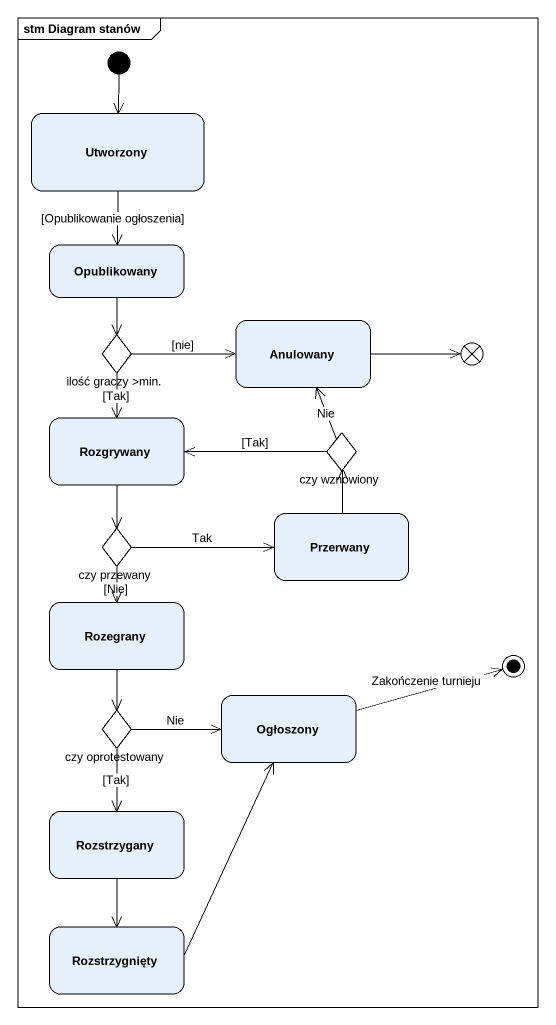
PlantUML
@startuml
mainframe stm Diagram stanów
hide empty description
state Utworzony
state Opublikowany
state Anulowany
state "ilość graczy >min." as ilość_graczy_min <<choice>>
state exit1 <<choice>>
state Rozgrywany
state "czy wznowiony" as czy_wznowiony <<choice>>
state Przerwany
state "czy przewany" as czy_przewany <<choice>>
state Rozegrany
state "czy oprotestowany" as czy_oprotestowany <<choice>>
state Ogłoszony
state Rozstrzygany
state Rozstrzygnięty
[*] --> Utworzony
Utworzony --> Opublikowany : [Opublikowanie ogłoszenia]
Opublikowany --> ilość_graczy_min
Anulowany -right-> exit1
ilość_graczy_min -right-> Anulowany : [nie]
ilość_graczy_min --> Rozgrywany : [Tak]
Rozgrywany --> czy_przewany
czy_wznowiony -up-> Anulowany : Nie
czy_wznowiony -left-> Rozgrywany : [Tak]
Przerwany -up-> czy_wznowiony
czy_przewany -right-> Przerwany : Tak
czy_przewany --> Rozegrany : [Nie]
Rozegrany --> czy_oprotestowany
czy_oprotestowany -right-> Ogłoszony : Nie
czy_oprotestowany --> Rozstrzygany : [Tak]
Rozstrzygany --> Rozstrzygnięty
Rozstrzygnięty -up-> Ogłoszony
Ogłoszony -right-> [*] : Zakończenie turnieju
@enduml
